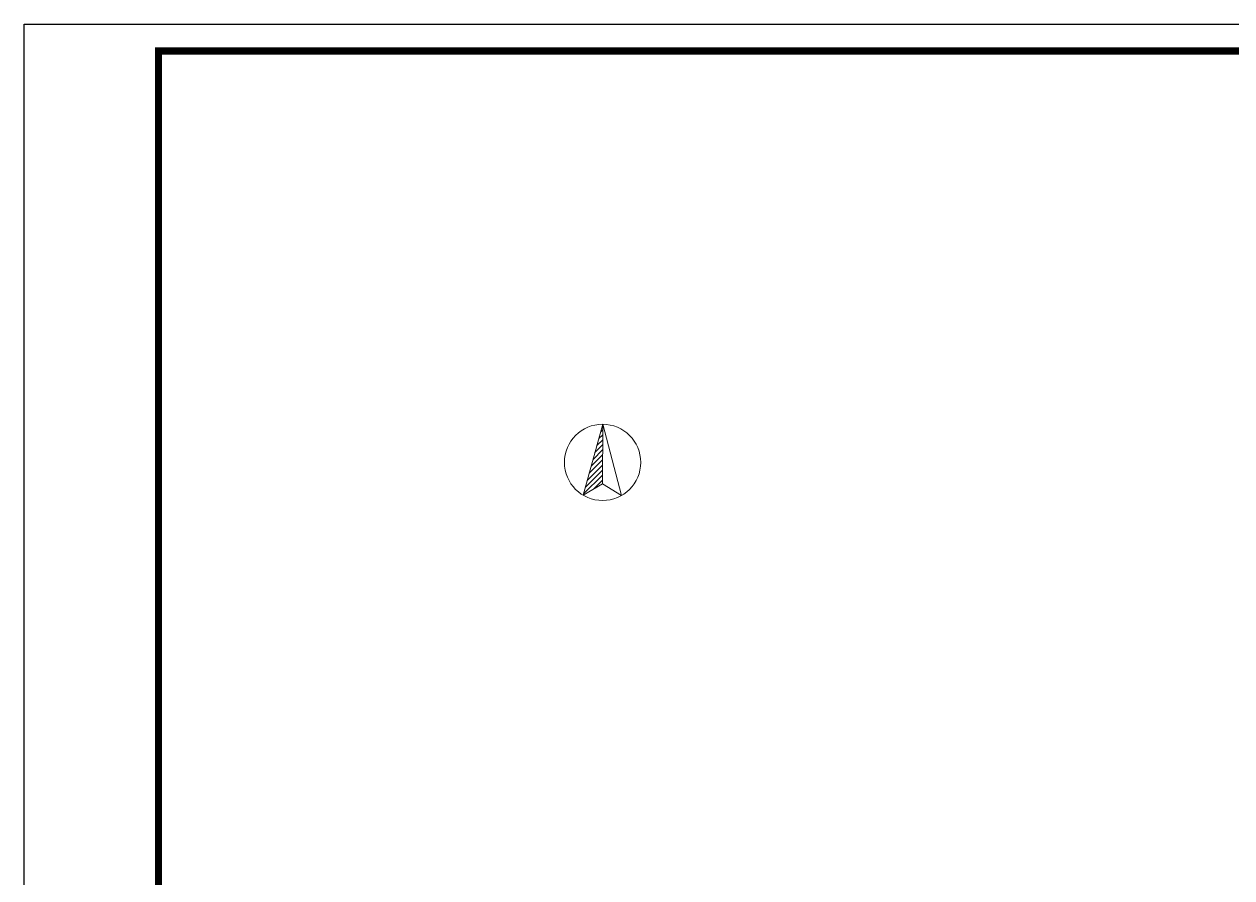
# Model space of a CAD drawing. Header units: millimetres. Extents: x 9364 to 94745, y -5033 to 1060.
# Drawn here: x 91986 to 92929, y -3699 to -3032 of the extents above; entities that cross this region are included whole.
import ezdxf
from ezdxf.enums import TextEntityAlignment as Align

# ---------------------------------------------------------------- set-up
doc = ezdxf.new("R2010")
doc.units = ezdxf.units.MM
doc.layers.get('0').update_dxf_attribs({"lineweight": 0})
doc.layers.add('边框', color=7, linetype='Continuous')
doc.styles.add('KT_GB2312', font='', dxfattribs={"width": 0.7})
doc.styles.get('KT_GB2312').set_extended_font_data('SimSun')

# ---------------------------------------------------------------- blocks, each defined once
blk = doc.blocks.new('指北针')
for p, q in [((-4.24, 0.03), (4.36, 2.31)), ((2.96, -0.01), (4.36, 2.31)), ((-4.24, 0.03), (4.34, -2.33)), ((2.96, -0.01), (-4.24, 0.03)), ((-4.17, 0.01), (-4.19, 0.03)), ((-3.34, -0.22), (-3.58, 0.02)), ((-2.5, -0.45), (-2.97, 0.02)), ((-1.67, -0.68), (-2.36, 0.02)), ((-0.83, -0.91), (-1.75, 0.01)), ((0.01, -1.14), (-1.14, 0.01)), ((0.84, -1.37), (-0.53, 0.01)), ((1.68, -1.6), (0.08, 0.01)), ((2.51, -1.83), (0.7, 0)), ((3.35, -2.06), (1.31, 0)), ((4.19, -2.29), (1.92, 0)), ((3.6, -1.09), (2.53, 0)), ((4.34, -2.33), (2.96, -0.01))]:
    blk.add_line(p, q)
blk.add_circle((0.37, 0.01), 4.61)
at = {"style": 'KT_GB2312', "width": 0.7}
blk.add_attdef('北', text='', height=2, rotation=90, dxfattribs=at).set_placement((-5.98, -0.09), align=Align.MIDDLE_CENTER)

msp = doc.modelspace()

# ---------------------------------------------------------------- linework, layer by layer
at = {"layer": '边框'}
msp.add_lwpolyline([(91985.93, -3031.99), (94745.39, -3031.99), (94745.39, -5032.79), (91985.93, -5032.79)], close=True, dxfattribs=at)
at = {"layer": '边框', "const_width": 5.6}
msp.add_lwpolyline([(92090.93, -3052.99), (94724.39, -3052.99), (94724.39, -5011.79), (92090.93, -5011.79)], close=True, dxfattribs=at)

# ---------------------------------------------------------------- block references
at = {"color": 5, "xscale": 6.463275513140784, "yscale": 6.463275513600029, "zscale": 6.46327551338547, "rotation": 270}
msp.add_blockref('指北针', (92437.74, -3372), dxfattribs=at)

doc.saveas('drawing.dxf')
